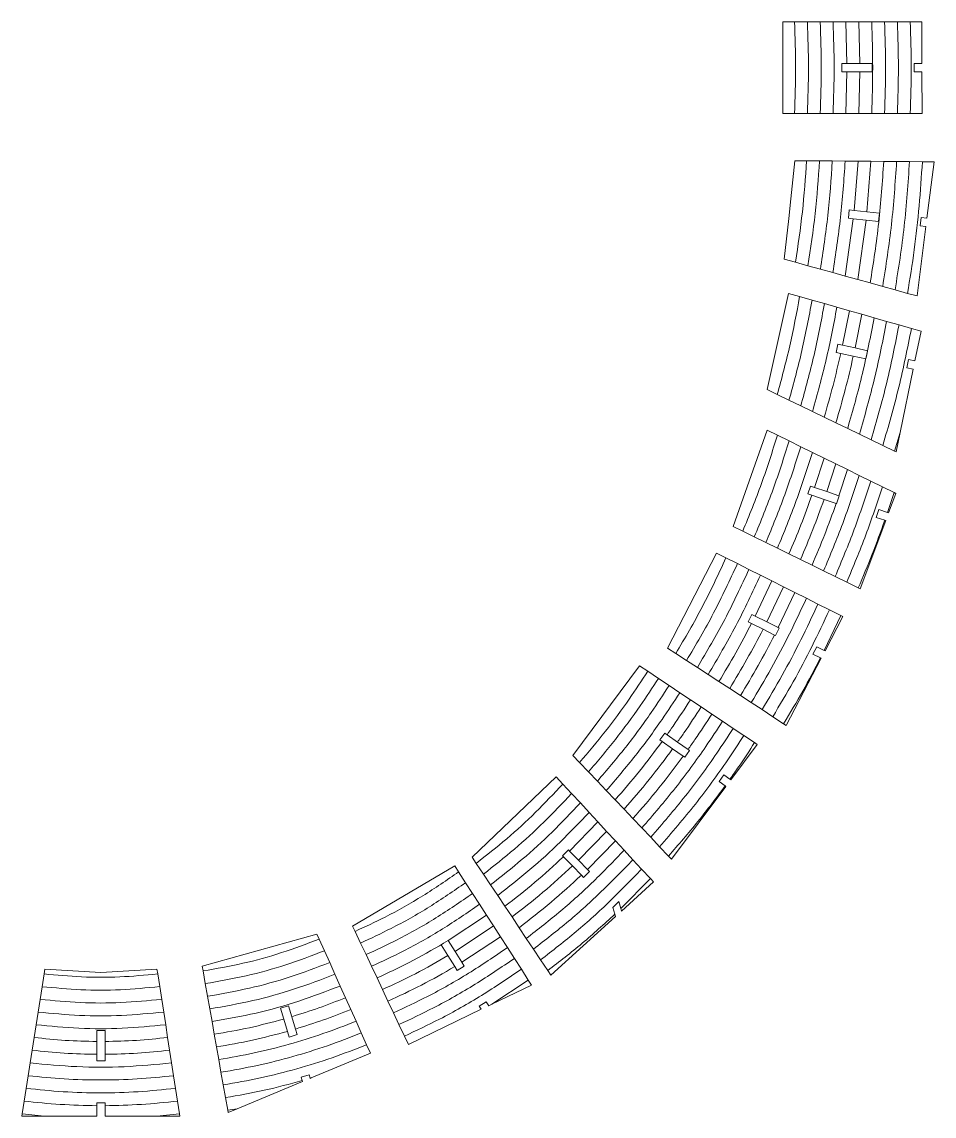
# Model space of a CAD drawing. Header units: millimetres. Extents: x -2136 to 2622, y -2915 to 1925.
# Drawn here: x 213.4 to 542.8, y -2914.8 to -2519.6 of the extents above; entities that cross this region are included whole.
import ezdxf

# ---------------------------------------------------------------- set-up
doc = ezdxf.new("R2010")
doc.units = ezdxf.units.MM

msp = doc.modelspace()

# ---------------------------------------------------------------- linework, layer by layer
at = {"color": 7, "linetype": 'Continuous', "lineweight": 15}
for p, q in [((488.14, -2552.77), (488.14, -2519.64)), ((488.14, -2519.64), (492.38, -2519.64)), ((497.02, -2519.64), (492.38, -2519.64)), ((497.02, -2519.64), (501.67, -2519.64)), ((506.31, -2519.64), (501.67, -2519.64)), ((506.31, -2519.64), (510.95, -2519.64)), ((511.31, -2534.7), (510.95, -2519.64)), ((515.6, -2519.64), (510.95, -2519.64)), ((515.6, -2519.64), (515.95, -2534.7)), ((515.6, -2519.64), (520.24, -2519.64)), ((524.89, -2519.64), (520.24, -2519.64)), ((524.89, -2519.64), (529.53, -2519.64)), ((534.17, -2519.64), (529.53, -2519.64)), ((534.17, -2519.64), (538.35, -2519.64)), ((538.35, -2519.64), (538.38, -2534.7)), ((509.51, -2537.7), (509.51, -2534.7)), ((509.51, -2534.7), (511.31, -2534.7)), ((515.95, -2534.7), (511.31, -2534.7)), ((515.95, -2534.7), (520.44, -2534.7)), ((520.44, -2534.7), (520.44, -2537.7)), ((535.61, -2534.7), (535.61, -2537.7)), ((538.38, -2534.7), (535.61, -2534.7)), ((511.31, -2537.7), (509.51, -2537.7)), ((510.95, -2552.77), (511.31, -2537.7)), ((511.31, -2537.7), (515.95, -2537.7)), ((515.95, -2537.7), (515.6, -2552.77)), ((520.44, -2537.7), (515.95, -2537.7)), ((535.61, -2537.7), (538.38, -2537.7)), ((538.38, -2537.7), (538.41, -2552.77)), ((492.38, -2552.77), (488.14, -2552.77)), ((492.38, -2552.77), (497.02, -2552.77)), ((501.67, -2552.77), (497.02, -2552.77)), ((501.67, -2552.77), (506.31, -2552.77)), ((510.95, -2552.77), (506.31, -2552.77)), ((510.95, -2552.77), (515.6, -2552.77)), ((520.24, -2552.77), (515.6, -2552.77)), ((520.24, -2552.77), (524.88, -2552.77)), ((529.53, -2552.77), (524.88, -2552.77)), ((529.53, -2552.77), (534.17, -2552.77)), ((538.41, -2552.77), (534.17, -2552.77)), ((491.03, -2583.53), (492.5, -2569.77)), ((492.5, -2569.77), (496.73, -2569.8)), ((501.38, -2569.83), (496.73, -2569.8)), ((501.38, -2569.83), (506.02, -2569.87)), ((510.67, -2569.91), (506.02, -2569.87)), ((510.67, -2569.91), (515.31, -2569.94)), ((513.91, -2587.76), (515.31, -2569.94)), ((519.95, -2569.98), (515.31, -2569.94)), ((519.95, -2569.98), (518.53, -2588.25)), ((519.95, -2569.98), (524.6, -2570.01)), ((529.24, -2570.05), (524.6, -2570.01)), ((529.24, -2570.05), (533.89, -2570.08)), ((538.53, -2570.12), (533.89, -2570.08)), ((538.53, -2570.12), (542.77, -2570.15)), ((542.77, -2570.15), (540.2, -2590.54)), ((491.03, -2583.53), (490.27, -2590.61)), ((511.83, -2590.56), (512.14, -2587.57)), ((512.14, -2587.57), (513.91, -2587.76)), ((518.53, -2588.25), (513.91, -2587.76)), ((518.53, -2588.25), (523.01, -2588.72)), ((488.69, -2605.31), (490.27, -2590.61)), ((510.72, -2611.43), (513.59, -2590.74)), ((513.59, -2590.74), (511.83, -2590.56)), ((513.59, -2590.74), (518.21, -2591.23)), ((518.21, -2591.23), (515.21, -2612.68)), ((522.7, -2591.71), (518.21, -2591.23)), ((523.01, -2588.72), (522.7, -2591.71)), ((538.08, -2590.32), (537.77, -2593.3)), ((540.2, -2590.54), (538.08, -2590.32)), ((539.82, -2593.52), (536.65, -2618.63)), ((537.77, -2593.3), (539.82, -2593.52)), ((492.73, -2606.44), (488.69, -2605.31)), ((492.73, -2606.44), (497.23, -2607.68)), ((501.73, -2608.93), (497.23, -2607.68)), ((501.73, -2608.93), (506.22, -2610.18)), ((510.72, -2611.43), (506.22, -2610.18)), ((510.72, -2611.43), (515.21, -2612.68)), ((519.71, -2613.93), (515.21, -2612.68)), ((519.71, -2613.93), (524.2, -2615.18)), ((528.69, -2616.43), (524.2, -2615.18)), ((482.44, -2652.44), (490.19, -2617.68)), ((490.19, -2617.68), (494.23, -2618.84)), ((498.71, -2620.12), (494.23, -2618.84)), ((528.69, -2616.43), (533.19, -2617.67)), ((536.65, -2618.63), (533.19, -2617.67)), ((498.71, -2620.12), (503.2, -2621.4)), ((507.68, -2622.69), (503.2, -2621.4)), ((507.68, -2622.69), (512.17, -2623.97)), ((509.71, -2636.42), (512.17, -2623.97)), ((516.65, -2625.25), (512.17, -2623.97)), ((516.65, -2625.25), (514.25, -2637.41)), ((516.65, -2625.25), (521.13, -2626.54)), ((525.61, -2627.82), (521.13, -2626.54)), ((525.61, -2627.82), (530.1, -2629.1)), ((534.58, -2630.38), (530.1, -2629.1)), ((534.58, -2630.38), (538.04, -2631.37)), ((538.04, -2631.37), (535.83, -2642.08)), ((507.41, -2638.99), (508.04, -2636.06)), ((509.07, -2639.35), (507.41, -2638.99)), ((508.04, -2636.06), (509.71, -2636.42)), ((509.07, -2639.35), (513.6, -2640.34)), ((514.25, -2637.41), (509.71, -2636.42)), ((514.25, -2637.41), (518.73, -2638.38)), ((518.73, -2638.38), (518.1, -2641.31)), ((518.1, -2641.31), (513.6, -2640.34)), ((533.56, -2641.59), (532.92, -2644.52)), ((535.83, -2642.08), (533.56, -2641.59)), ((535.22, -2645.02), (530.48, -2667.97)), ((532.92, -2644.52), (535.22, -2645.02)), ((486.14, -2654.23), (482.44, -2652.44)), ((486.14, -2654.23), (490.38, -2656.28)), ((494.62, -2658.32), (490.38, -2656.28)), ((494.62, -2658.32), (498.86, -2660.36)), ((503.1, -2662.41), (498.86, -2660.36)), ((503.1, -2662.41), (507.33, -2664.45)), ((470.2, -2701.9), (482.53, -2667.08)), ((482.53, -2667.08), (486.2, -2668.89)), ((511.57, -2666.49), (507.33, -2664.45)), ((511.57, -2666.49), (515.8, -2668.53)), ((490.42, -2670.97), (486.2, -2668.89)), ((490.42, -2670.97), (494.64, -2673.05)), ((520.03, -2670.57), (515.8, -2668.53)), ((520.03, -2670.57), (524.26, -2672.62)), ((528.49, -2674.66), (530.48, -2667.97)), ((529.04, -2674.92), (530.48, -2667.97)), ((498.86, -2675.12), (494.64, -2673.05)), ((498.86, -2675.12), (503.08, -2677.2)), ((528.49, -2674.66), (524.26, -2672.62)), ((528.49, -2674.66), (529.04, -2674.92)), ((499.63, -2687.76), (503.08, -2677.2)), ((507.29, -2679.27), (503.08, -2677.2)), ((507.29, -2679.27), (504.02, -2689.27)), ((507.29, -2679.27), (511.5, -2681.35)), ((508.41, -2690.77), (511.5, -2681.35)), ((515.71, -2683.42), (511.5, -2681.35)), ((515.71, -2683.42), (519.92, -2685.5)), ((524.13, -2687.57), (519.92, -2685.5)), ((497.19, -2690.1), (498.16, -2687.26)), ((498.65, -2690.6), (497.19, -2690.1)), ((498.16, -2687.26), (499.63, -2687.76)), ((498.65, -2690.6), (503.04, -2692.1)), ((504.02, -2689.27), (499.63, -2687.76)), ((504.02, -2689.27), (508.41, -2690.77)), ((507.53, -2693.64), (508.5, -2690.81)), ((508.5, -2690.81), (508.41, -2690.77)), ((524.13, -2687.57), (528.34, -2689.64)), ((525.96, -2696.79), (528.34, -2689.64)), ((526.34, -2696.92), (528.94, -2689.94)), ((528.94, -2689.94), (528.34, -2689.64)), ((507.42, -2693.61), (503.04, -2692.1)), ((507.42, -2693.61), (507.53, -2693.64)), ((522.85, -2695.73), (521.88, -2698.57)), ((521.88, -2698.57), (524.98, -2699.63)), ((525.96, -2696.79), (522.85, -2695.73)), ((525.96, -2696.79), (526.34, -2696.92)), ((473.67, -2703.6), (470.2, -2701.9)), ((516.1, -2724.43), (525.29, -2699.74)), ((525.29, -2699.74), (524.98, -2699.63)), ((473.67, -2703.6), (477.84, -2705.65)), ((482.01, -2707.7), (477.84, -2705.65)), ((482.01, -2707.7), (486.18, -2709.74)), ((490.35, -2711.79), (486.18, -2709.74)), ((446.52, -2745.81), (464.19, -2711.47)), ((464.19, -2711.47), (467.62, -2713.19)), ((471.77, -2715.28), (467.62, -2713.19)), ((490.35, -2711.79), (494.52, -2713.84)), ((498.69, -2715.89), (494.52, -2713.84)), ((471.77, -2715.28), (475.92, -2717.36)), ((480.07, -2719.45), (475.92, -2717.36)), ((498.69, -2715.89), (502.87, -2717.93)), ((507.04, -2719.98), (502.87, -2717.93)), ((478.2, -2734.26), (484.22, -2721.53)), ((480.07, -2719.45), (484.22, -2721.53)), ((488.37, -2723.62), (484.22, -2721.53)), ((507.04, -2719.98), (511.21, -2722.03)), ((515.38, -2724.07), (511.21, -2722.03)), ((488.37, -2723.62), (482.35, -2736.32)), ((486.5, -2738.39), (492.52, -2725.7)), ((488.37, -2723.62), (492.52, -2725.7)), ((496.67, -2727.79), (492.52, -2725.7)), ((515.38, -2724.07), (516.1, -2724.43)), ((496.67, -2727.79), (500.82, -2729.87)), ((504.97, -2731.96), (500.82, -2729.87)), ((475.67, -2736.35), (477.01, -2733.66)), ((477.01, -2733.66), (478.2, -2734.26)), ((482.35, -2736.32), (478.2, -2734.26)), ((503.11, -2746.66), (509.12, -2734.04)), ((503.39, -2746.8), (509.87, -2734.42)), ((504.97, -2731.96), (509.12, -2734.04)), ((509.87, -2734.42), (509.12, -2734.04)), ((476.84, -2736.93), (475.67, -2736.35)), ((476.84, -2736.93), (481, -2739)), ((482.35, -2736.32), (486.5, -2738.39)), ((485.46, -2741.22), (486.8, -2738.54)), ((486.8, -2738.54), (486.5, -2738.39)), ((485.15, -2741.07), (481, -2739)), ((485.15, -2741.07), (485.46, -2741.22)), ((449.51, -2747.75), (446.52, -2745.81)), ((500.38, -2745.3), (499.04, -2747.98)), ((503.11, -2746.66), (500.38, -2745.3)), ((449.51, -2747.75), (453.4, -2750.29)), ((457.29, -2752.82), (453.4, -2750.29)), ((489.33, -2773.69), (502, -2749.46)), ((499.04, -2747.98), (501.76, -2749.34)), ((502, -2749.46), (501.76, -2749.34)), ((503.11, -2746.66), (503.39, -2746.8)), ((412.39, -2784.54), (436.42, -2752.22)), ((436.42, -2752.22), (439.36, -2754.18)), ((443.22, -2756.76), (439.36, -2754.18)), ((457.29, -2752.82), (461.18, -2755.36)), ((443.22, -2756.76), (447.08, -2759.33)), ((465.07, -2757.89), (461.18, -2755.36)), ((465.07, -2757.89), (468.97, -2760.42)), ((450.95, -2761.91), (447.08, -2759.33)), ((450.95, -2761.91), (454.81, -2764.48)), ((472.86, -2762.96), (468.97, -2760.42)), ((458.67, -2767.06), (454.81, -2764.48)), ((472.86, -2762.96), (476.75, -2765.49)), ((480.64, -2768.02), (476.75, -2765.49)), ((458.67, -2767.06), (462.53, -2769.63)), ((466.39, -2772.21), (462.53, -2769.63)), ((480.64, -2768.02), (484.53, -2770.56)), ((466.39, -2772.21), (470.25, -2774.78)), ((488.42, -2773.09), (484.53, -2770.56)), ((488.42, -2773.09), (489.33, -2773.69)), ((443.8, -2778.94), (445.53, -2776.49)), ((445.53, -2776.49), (446.34, -2777.06)), ((450.13, -2779.74), (446.34, -2777.06)), ((474.11, -2777.36), (470.25, -2774.78)), ((474.11, -2777.36), (477.97, -2779.93)), ((444.59, -2779.5), (443.8, -2778.94)), ((444.59, -2779.5), (448.38, -2782.17)), ((450.13, -2779.74), (453.92, -2782.41)), ((469.38, -2793.32), (478.92, -2780.56)), ((478.92, -2780.56), (477.97, -2779.93)), ((414.8, -2787.08), (412.39, -2784.54)), ((452.17, -2784.85), (448.38, -2782.17)), ((452.17, -2784.85), (452.73, -2785.24)), ((452.73, -2785.24), (454.46, -2782.79)), ((454.46, -2782.79), (453.92, -2782.41)), ((414.8, -2787.08), (418.01, -2790.46)), ((376.02, -2821.32), (406.38, -2792.34)), ((406.38, -2792.34), (408.73, -2794.89)), ((421.22, -2793.85), (418.01, -2790.46)), ((421.22, -2793.85), (424.43, -2797.23)), ((466.85, -2791.54), (465.12, -2793.99)), ((469.08, -2793.11), (466.85, -2791.54)), ((469.08, -2793.11), (469.38, -2793.32)), ((411.89, -2798.3), (408.73, -2794.89)), ((427.63, -2800.61), (424.43, -2797.23)), ((447.93, -2821.99), (467.58, -2795.72)), ((465.12, -2793.99), (467.33, -2795.55)), ((467.58, -2795.72), (467.33, -2795.55)), ((411.89, -2798.3), (415.06, -2801.72)), ((418.22, -2805.14), (415.06, -2801.72)), ((427.63, -2800.61), (430.84, -2803.99)), ((418.22, -2805.14), (421.38, -2808.56)), ((434.05, -2807.37), (430.84, -2803.99)), ((411.1, -2819.08), (421.38, -2808.56)), ((424.54, -2811.97), (421.38, -2808.56)), ((434.05, -2807.37), (437.26, -2810.75)), ((424.54, -2811.97), (414.34, -2822.4)), ((424.54, -2811.97), (427.7, -2815.39)), ((440.47, -2814.13), (437.26, -2810.75)), ((417.58, -2825.72), (427.7, -2815.39)), ((430.86, -2818.8), (427.7, -2815.39)), ((440.47, -2814.13), (443.67, -2817.51)), ((446.88, -2820.89), (443.67, -2817.51)), ((377.49, -2823.53), (376.02, -2821.32)), ((408.57, -2820.79), (410.72, -2818.69)), ((408.93, -2821.15), (408.57, -2820.79)), ((408.93, -2821.15), (412.17, -2824.47)), ((410.72, -2818.69), (411.1, -2819.08)), ((414.34, -2822.4), (411.1, -2819.08)), ((430.86, -2818.8), (434.01, -2822.22)), ((446.88, -2820.89), (447.93, -2821.99)), ((332.84, -2846.27), (369.7, -2824.41)), ((369.7, -2824.41), (371.12, -2826.61)), ((377.49, -2823.53), (380.07, -2827.41)), ((415.42, -2827.79), (412.17, -2824.47)), ((414.34, -2822.4), (417.58, -2825.72)), ((437.17, -2825.64), (434.01, -2822.22)), ((373.63, -2830.52), (371.12, -2826.61)), ((382.65, -2831.28), (380.07, -2827.41)), ((415.42, -2827.79), (416.21, -2828.61)), ((416.21, -2828.61), (418.36, -2826.51)), ((418.36, -2826.51), (417.58, -2825.72)), ((429.64, -2839.87), (440.33, -2829.05)), ((437.17, -2825.64), (440.33, -2829.05)), ((441.43, -2830.24), (440.33, -2829.05)), ((373.63, -2830.52), (376.15, -2834.43)), ((382.65, -2831.28), (385.23, -2835.15)), ((429.88, -2840.76), (441.43, -2830.24)), ((378.66, -2838.33), (376.15, -2834.43)), ((387.81, -2839.03), (385.23, -2835.15)), ((428.96, -2837.36), (426.81, -2839.45)), ((429.64, -2839.87), (428.96, -2837.36)), ((378.66, -2838.33), (381.18, -2842.24)), ((387.81, -2839.03), (390.38, -2842.9)), ((426.81, -2839.45), (427.48, -2841.92)), ((429.64, -2839.87), (429.88, -2840.76)), ((367.38, -2851.37), (381.18, -2842.24)), ((383.69, -2846.15), (381.18, -2842.24)), ((392.96, -2846.77), (390.38, -2842.9)), ((404.39, -2863.94), (427.7, -2842.74)), ((427.7, -2842.74), (427.48, -2841.92)), ((278.52, -2860.61), (319.95, -2849.08)), ((319.95, -2849.08), (320.76, -2850.88)), ((333.7, -2848.1), (332.84, -2846.27)), ((333.7, -2848.1), (335.69, -2852.31)), ((383.69, -2846.15), (369.82, -2855.32)), ((383.69, -2846.15), (386.2, -2850.05)), ((392.96, -2846.77), (395.54, -2850.64)), ((322.66, -2855.12), (320.76, -2850.88)), ((337.67, -2856.51), (335.69, -2852.31)), ((365.7, -2852.39), (364.82, -2852.93)), ((364.82, -2852.93), (367.25, -2856.87)), ((365.7, -2852.39), (367.38, -2851.36)), ((367.38, -2851.36), (367.38, -2851.37)), ((369.82, -2855.32), (367.38, -2851.37)), ((372.26, -2859.27), (386.2, -2850.05)), ((388.72, -2853.96), (386.2, -2850.05)), ((398.12, -2854.52), (395.54, -2850.64)), ((322.66, -2855.12), (324.56, -2859.36)), ((337.67, -2856.51), (339.65, -2860.71)), ((369.69, -2860.82), (367.25, -2856.87)), ((369.82, -2855.32), (372.26, -2859.27)), ((388.72, -2853.96), (391.23, -2857.87)), ((398.12, -2854.52), (400.7, -2858.39)), ((278.83, -2862.39), (278.52, -2860.61)), ((326.47, -2863.6), (324.56, -2859.36)), ((341.64, -2864.91), (339.65, -2860.71)), ((369.69, -2860.82), (370.57, -2862.24)), ((370.57, -2862.24), (373.12, -2860.66)), ((373.12, -2860.66), (372.26, -2859.27)), ((393.75, -2861.77), (391.23, -2857.87)), ((403.28, -2862.26), (400.7, -2858.39)), ((221.42, -2863.47), (220.71, -2868.07)), ((221.42, -2863.47), (221.69, -2861.73)), ((221.69, -2861.73), (241.95, -2862.91)), ((241.95, -2862.91), (262.21, -2861.73)), ((262.21, -2861.73), (262.48, -2863.47)), ((263.19, -2868.06), (262.48, -2863.47)), ((278.83, -2862.39), (279.64, -2866.96)), ((326.47, -2863.6), (328.37, -2867.83)), ((341.64, -2864.91), (343.62, -2869.12)), ((393.75, -2861.77), (396.26, -2865.68)), ((403.28, -2862.26), (404.39, -2863.94)), ((219.99, -2872.66), (220.71, -2868.07)), ((263.19, -2868.06), (263.91, -2872.66)), ((280.45, -2871.54), (279.64, -2866.96)), ((330.27, -2872.07), (328.37, -2867.83)), ((383.11, -2874.37), (396.26, -2865.68)), ((383.11, -2874.37), (397.41, -2867.47)), ((397.41, -2867.47), (396.26, -2865.68)), ((219.99, -2872.66), (219.28, -2877.25)), ((264.62, -2877.25), (263.91, -2872.66)), ((280.45, -2871.54), (281.26, -2876.12)), ((330.27, -2872.07), (332.17, -2876.31)), ((345.6, -2873.32), (343.62, -2869.12)), ((282.07, -2880.69), (281.26, -2876.12)), ((309.65, -2874.93), (306.78, -2875.79)), ((306.78, -2875.79), (307.97, -2879.77)), ((310.85, -2878.92), (309.65, -2874.93)), ((334.08, -2880.55), (332.17, -2876.31)), ((345.6, -2873.32), (347.58, -2877.52)), ((379.24, -2876.24), (352.97, -2888.93)), ((381.09, -2873.57), (378.54, -2875.14)), ((378.54, -2875.14), (379.24, -2876.24)), ((381.96, -2874.93), (381.09, -2873.57)), ((383.11, -2874.37), (381.96, -2874.93)), ((218.56, -2881.84), (219.28, -2877.25)), ((264.62, -2877.25), (265.34, -2881.84)), ((282.07, -2880.69), (282.88, -2885.27)), ((309.3, -2884.21), (307.97, -2879.77)), ((310.85, -2878.92), (312.18, -2883.37)), ((334.08, -2880.55), (335.98, -2884.78)), ((349.57, -2881.72), (347.58, -2877.52)), ((218.56, -2881.84), (217.85, -2886.43)), ((243.45, -2883.89), (240.45, -2883.89)), ((240.45, -2883.89), (240.45, -2887.85)), ((243.45, -2887.85), (243.45, -2883.89)), ((266.05, -2886.43), (265.34, -2881.84)), ((309.3, -2884.21), (309.92, -2886.26)), ((312.79, -2885.4), (312.18, -2883.37)), ((337.88, -2889.02), (335.98, -2884.78)), ((349.57, -2881.72), (351.55, -2885.92)), ((217.13, -2891.03), (217.85, -2886.43)), ((240.45, -2892.49), (240.45, -2887.85)), ((243.45, -2887.85), (243.45, -2892.49)), ((266.05, -2886.43), (266.77, -2891.02)), ((283.69, -2889.84), (282.88, -2885.27)), ((309.92, -2886.26), (312.79, -2885.4)), ((352.97, -2888.93), (351.55, -2885.92)), ((217.13, -2891.03), (216.42, -2895.62)), ((240.45, -2892.49), (240.45, -2894.82)), ((243.45, -2894.82), (243.45, -2892.49)), ((267.48, -2895.62), (266.77, -2891.02)), ((283.69, -2889.84), (284.5, -2894.42)), ((339.27, -2892.11), (317.82, -2901.05)), ((337.88, -2889.02), (339.27, -2892.11)), ((215.71, -2900.21), (216.42, -2895.62)), ((240.45, -2894.82), (243.45, -2894.82)), ((267.48, -2895.62), (268.19, -2900.21)), ((285.31, -2899), (284.5, -2894.42)), ((215.71, -2900.21), (214.99, -2904.8)), ((268.91, -2904.8), (268.19, -2900.21)), ((285.31, -2899), (286.12, -2903.57)), ((317.14, -2899.93), (314.27, -2900.79)), ((317.46, -2901.16), (317.14, -2899.93)), ((286.93, -2908.15), (286.12, -2903.57)), ((291.21, -2912.14), (314.73, -2902.34)), ((314.27, -2900.79), (314.63, -2901.99)), ((314.73, -2902.34), (314.63, -2901.99)), ((317.46, -2901.16), (317.82, -2901.05)), ((317.46, -2901.16), (317.47, -2901.2)), ((317.47, -2901.2), (317.82, -2901.05)), ((214.28, -2909.39), (214.99, -2904.8)), ((268.91, -2904.8), (269.62, -2909.39)), ((286.93, -2908.15), (287.74, -2912.72)), ((214.28, -2909.39), (213.56, -2913.98)), ((240.45, -2909.99), (240.45, -2911.05)), ((243.45, -2909.99), (240.45, -2909.99)), ((240.45, -2914.82), (240.45, -2911.05)), ((243.45, -2911.05), (243.45, -2909.99)), ((243.45, -2911.05), (243.45, -2914.82)), ((270.34, -2913.98), (269.62, -2909.39)), ((291.21, -2912.14), (287.74, -2912.72)), ((291.21, -2912.14), (287.89, -2913.52)), ((213.43, -2914.82), (213.56, -2913.98)), ((221.64, -2914.82), (213.43, -2914.82)), ((221.64, -2914.82), (213.56, -2913.98)), ((221.64, -2914.82), (240.45, -2914.82)), ((243.45, -2914.82), (262.21, -2914.82)), ((270.34, -2913.98), (262.21, -2914.82)), ((270.47, -2914.82), (262.21, -2914.82)), ((270.34, -2913.98), (270.47, -2914.82)), ((287.89, -2913.52), (287.74, -2912.72))]:
    msp.add_line(p, q, dxfattribs=at)
for points, knots in [([(492.38, -2552.77), (492.57, -2547.24), (492.96, -2536.19), (492.57, -2525.15), (492.38, -2519.64)], [0, 0, 0, 0, 0.501198, 1, 1, 1, 1]), ([(497.02, -2519.64), (497.21, -2525.15), (497.59, -2536.19), (497.21, -2547.24), (497.02, -2552.77)], [0, 0, 0, 0, 0.498817, 1, 1, 1, 1]), ([(501.67, -2552.77), (501.85, -2547.24), (502.23, -2536.19), (501.85, -2525.15), (501.67, -2519.64)], [0, 0, 0, 0, 0.501168, 1, 1, 1, 1]), ([(506.31, -2519.64), (506.49, -2525.15), (506.86, -2536.19), (506.49, -2547.24), (506.31, -2552.77)], [0, 0, 0, 0, 0.498847, 1, 1, 1, 1]), ([(520.24, -2552.77), (520.42, -2547.24), (520.77, -2536.19), (520.42, -2525.15), (520.24, -2519.64)], [0, 0, 0, 0, 0.5011121, 1, 1, 1, 1]), ([(524.89, -2519.64), (525.06, -2525.15), (525.41, -2536.19), (525.06, -2547.24), (524.88, -2552.77)], [0, 0, 0, 0, 0.498814, 1, 1, 1, 1]), ([(529.53, -2552.77), (529.7, -2547.24), (530.05, -2536.19), (529.7, -2525.15), (529.53, -2519.64)], [0, 0, 0, 0, 0.501158, 1, 1, 1, 1]), ([(534.17, -2519.64), (534.34, -2525.15), (534.68, -2536.19), (534.34, -2547.24), (534.17, -2552.77)], [0, 0, 0, 0, 0.498868, 1, 1, 1, 1]), ([(492.73, -2606.44), (493.64, -2600.37), (495.45, -2588.21), (496.3, -2575.95), (496.73, -2569.8)], [0, 0, 0, 0, 0.4984369, 1, 1, 1, 1]), ([(501.38, -2569.83), (500.94, -2576.19), (500.06, -2588.86), (498.17, -2601.42), (497.23, -2607.68)], [0, 0, 0, 0, 0.501527, 1, 1, 1, 1]), ([(501.73, -2608.93), (502.7, -2602.47), (504.67, -2589.51), (505.57, -2576.43), (506.02, -2569.87)], [0, 0, 0, 0, 0.49851, 1, 1, 1, 1]), ([(510.67, -2569.91), (510.2, -2576.67), (509.27, -2590.16), (507.24, -2603.52), (506.22, -2610.18)], [0, 0, 0, 0, 0.501453, 1, 1, 1, 1]), ([(519.71, -2613.93), (520.84, -2606.66), (523.1, -2592.1), (524.1, -2577.39), (524.6, -2570.01)], [0, 0, 0, 0, 0.498661, 1, 1, 1, 1]), ([(529.24, -2570.05), (528.73, -2577.62), (527.71, -2592.74), (525.37, -2607.71), (524.2, -2615.18)], [0, 0, 0, 0, 0.501153, 1, 1, 1, 1]), ([(528.69, -2616.43), (529.9, -2608.76), (532.32, -2593.39), (533.36, -2577.86), (533.89, -2570.08)], [0, 0, 0, 0, 0.498884, 1, 1, 1, 1]), ([(538.53, -2570.12), (538.19, -2575.44), (537.5, -2586.08), (535.72, -2601.95), (534.03, -2612.43), (533.19, -2617.67)], [0, 0, 0, 0, 0.334336, 0.667571, 1, 1, 1, 1]), ([(486.14, -2654.23), (487.73, -2648.38), (490.89, -2636.69), (493.12, -2624.79), (494.23, -2618.84)], [0, 0, 0, 0, 0.500203, 1, 1, 1, 1]), ([(498.71, -2620.12), (497.57, -2626.2), (495.28, -2638.36), (492.02, -2650.3), (490.38, -2656.28)], [0, 0, 0, 0, 0.4996802, 1, 1, 1, 1]), ([(494.62, -2658.32), (496.3, -2652.22), (499.66, -2640.03), (502.02, -2627.61), (503.2, -2621.4)], [0, 0, 0, 0, 0.500439, 1, 1, 1, 1]), ([(507.68, -2622.69), (506.47, -2629.02), (504.04, -2641.7), (500.59, -2654.14), (498.86, -2660.36)], [0, 0, 0, 0, 0.499442, 1, 1, 1, 1]), ([(511.57, -2666.49), (513.44, -2659.89), (517.18, -2646.7), (519.82, -2633.25), (521.13, -2626.54)], [0, 0, 0, 0, 0.500922, 1, 1, 1, 1]), ([(525.61, -2627.82), (524.27, -2634.66), (521.56, -2648.37), (517.72, -2661.8), (515.8, -2668.53)], [0, 0, 0, 0, 0.498939, 1, 1, 1, 1]), ([(520.03, -2670.57), (522, -2663.72), (525.94, -2650.03), (528.71, -2636.07), (530.1, -2629.1)], [0, 0, 0, 0, 0.5011828, 1, 1, 1, 1]), ([(534.58, -2630.38), (533.16, -2637.47), (530.31, -2651.7), (526.28, -2665.63), (524.26, -2672.62)], [0, 0, 0, 0, 0.498696, 1, 1, 1, 1]), ([(503.1, -2662.41), (504.19, -2658.58), (506.37, -2650.95), (508.17, -2643.22), (509.07, -2639.35)], [0, 0, 0, 0, 0.500644, 1, 1, 1, 1]), ([(513.6, -2640.34), (512.66, -2644.38), (510.78, -2652.47), (508.48, -2660.45), (507.33, -2664.45)], [0, 0, 0, 0, 0.4992588, 1, 1, 1, 1]), ([(473.67, -2703.6), (476.01, -2697.88), (480.69, -2686.49), (484.37, -2674.74), (486.2, -2668.89)], [0, 0, 0, 0, 0.502156, 1, 1, 1, 1]), ([(490.42, -2670.97), (488.58, -2676.81), (484.88, -2688.55), (480.19, -2699.93), (477.84, -2705.65)], [0, 0, 0, 0, 0.497776, 1, 1, 1, 1]), ([(482.01, -2707.7), (484.37, -2701.98), (489.06, -2690.61), (492.79, -2678.88), (494.64, -2673.05)], [0, 0, 0, 0, 0.502285, 1, 1, 1, 1]), ([(498.86, -2675.12), (496.99, -2680.95), (493.24, -2692.67), (488.54, -2704.03), (486.18, -2709.74)], [0, 0, 0, 0, 0.497662, 1, 1, 1, 1]), ([(515.71, -2683.42), (513.8, -2689.23), (509.97, -2700.9), (505.24, -2712.24), (502.87, -2717.93)], [0, 0, 0, 0, 0.497501, 1, 1, 1, 1]), ([(507.04, -2719.98), (509.42, -2714.29), (514.15, -2702.95), (518, -2691.3), (519.92, -2685.5)], [0, 0, 0, 0, 0.5025277, 1, 1, 1, 1]), ([(490.35, -2711.79), (491.83, -2708.29), (494.77, -2701.29), (497.36, -2694.16), (498.65, -2690.6)], [0, 0, 0, 0, 0.501203, 1, 1, 1, 1]), ([(524.13, -2687.57), (522.2, -2693.36), (518.33, -2705.01), (513.59, -2716.34), (511.21, -2722.03)], [0, 0, 0, 0, 0.497447, 1, 1, 1, 1]), ([(503.04, -2692.1), (501.71, -2695.75), (499.06, -2703.07), (496.04, -2710.24), (494.52, -2713.84)], [0, 0, 0, 0, 0.498728, 1, 1, 1, 1]), ([(498.69, -2715.89), (500.25, -2712.2), (503.35, -2704.85), (506.07, -2697.35), (507.42, -2693.61)], [0, 0, 0, 0, 0.5013415, 1, 1, 1, 1]), ([(515.38, -2724.07), (517.09, -2720.03), (520.51, -2711.97), (523.49, -2703.73), (524.98, -2699.63)], [0, 0, 0, 0, 0.501613, 1, 1, 1, 1]), ([(449.51, -2747.75), (452.81, -2742.15), (459.42, -2730.93), (464.88, -2719.11), (467.62, -2713.19)], [0, 0, 0, 0, 0.4990605, 1, 1, 1, 1]), ([(471.77, -2715.28), (468.99, -2721.27), (463.45, -2733.25), (456.75, -2744.61), (453.4, -2750.29)], [0, 0, 0, 0, 0.500719, 1, 1, 1, 1]), ([(457.29, -2752.82), (460.68, -2747.07), (467.48, -2735.56), (473.1, -2723.43), (475.92, -2717.36)], [0, 0, 0, 0, 0.49949, 1, 1, 1, 1]), ([(480.07, -2719.45), (477.21, -2725.59), (471.51, -2737.87), (464.62, -2749.53), (461.18, -2755.36)], [0, 0, 0, 0, 0.500307, 1, 1, 1, 1]), ([(496.67, -2727.79), (494.67, -2732.09), (490.68, -2740.68), (484.04, -2753.27), (479.18, -2761.41), (476.75, -2765.49)], [0, 0, 0, 0, 0.333042, 0.666198, 1, 1, 1, 1]), ([(480.64, -2768.02), (483.1, -2763.9), (488.02, -2755.65), (494.75, -2742.91), (498.8, -2734.22), (500.82, -2729.87)], [0, 0, 0, 0, 0.333945, 0.667107, 1, 1, 1, 1]), ([(504.97, -2731.96), (502.92, -2736.35), (498.82, -2745.15), (492.01, -2758.03), (487.03, -2766.38), (484.53, -2770.56)], [0, 0, 0, 0, 0.33275, 0.665915, 1, 1, 1, 1]), ([(465.07, -2757.89), (467.14, -2754.45), (471.26, -2747.58), (474.98, -2740.48), (476.84, -2736.93)], [0, 0, 0, 0, 0.500184, 1, 1, 1, 1]), ([(481, -2739), (479.1, -2742.63), (475.29, -2749.88), (471.08, -2756.91), (468.97, -2760.42)], [0, 0, 0, 0, 0.499715, 1, 1, 1, 1]), ([(472.86, -2762.96), (475.01, -2759.37), (479.33, -2752.19), (483.21, -2744.77), (485.15, -2741.07)], [0, 0, 0, 0, 0.500381, 1, 1, 1, 1]), ([(488.42, -2773.09), (490.77, -2769.19), (495.45, -2761.41), (499.66, -2753.36), (501.76, -2749.34)], [0, 0, 0, 0, 0.500758, 1, 1, 1, 1]), ([(488.42, -2773.09), (490.77, -2769.19), (495.45, -2761.41), (499.66, -2753.36), (501.76, -2749.34)], [0, 0, 0, 0, 0.500758, 1, 1, 1, 1]), ([(414.8, -2787.08), (417.95, -2783.37), (424.22, -2775.97), (432.35, -2764.93), (437.17, -2757.54), (439.36, -2754.18)], [0, 0, 0, 0, 0.355361, 0.707826, 1, 1, 1, 1]), ([(443.22, -2756.76), (441.06, -2760.07), (436.16, -2767.58), (427.83, -2778.91), (421.29, -2786.6), (418.01, -2790.46)], [0, 0, 0, 0, 0.28138, 0.639059, 1, 1, 1, 1]), ([(421.22, -2793.85), (424.64, -2789.83), (431.44, -2781.84), (439.96, -2770.23), (444.95, -2762.6), (447.08, -2759.33)], [0, 0, 0, 0, 0.366289, 0.728942, 1, 1, 1, 1]), ([(450.95, -2761.91), (448.84, -2765.13), (443.77, -2772.88), (435.05, -2784.78), (427.98, -2793.06), (424.43, -2797.23)], [0, 0, 0, 0, 0.261176, 0.628582, 1, 1, 1, 1]), ([(446.34, -2777.06), (447.07, -2776.03), (449.98, -2771.9), (452.74, -2767.67), (454.81, -2764.48)], [0, 0, 0, 0, 0.248908, 1, 1, 1, 1]), ([(458.67, -2767.06), (456.63, -2770.2), (453.85, -2774.47), (450.91, -2778.63), (450.13, -2779.74)], [0, 0, 0, 0, 0.73465, 1, 1, 1, 1]), ([(453.92, -2782.41), (454.75, -2781.23), (457.71, -2777.03), (460.52, -2772.73), (462.53, -2769.63)], [0, 0, 0, 0, 0.281639, 1, 1, 1, 1]), ([(466.39, -2772.21), (464.4, -2775.25), (459.02, -2783.48), (449.49, -2796.5), (441.36, -2805.98), (437.26, -2810.75)], [0, 0, 0, 0, 0.2255145, 0.6099836, 1, 1, 1, 1]), ([(440.47, -2814.13), (444.7, -2809.21), (453.1, -2799.43), (462.83, -2786.12), (468.29, -2777.78), (470.25, -2774.78)], [0, 0, 0, 0, 0.394237, 0.782541, 1, 1, 1, 1]), ([(474.11, -2777.36), (472.18, -2780.31), (466.64, -2788.77), (456.72, -2802.36), (448.04, -2812.43), (443.67, -2817.51)], [0, 0, 0, 0, 0.209706, 0.601691, 1, 1, 1, 1]), ([(427.63, -2800.61), (430.6, -2797.18), (436.51, -2790.34), (441.9, -2783.1), (444.59, -2779.5)], [0, 0, 0, 0, 0.502434, 1, 1, 1, 1]), ([(469.08, -2793.11), (470.13, -2791.61), (473.18, -2787.28), (476.08, -2782.84), (477.97, -2779.93)], [0, 0, 0, 0, 0.345254, 1, 1, 1, 1]), ([(448.38, -2782.17), (445.61, -2785.9), (440.03, -2793.39), (433.92, -2800.44), (430.84, -2803.99)], [0, 0, 0, 0, 0.497403, 1, 1, 1, 1]), ([(434.05, -2807.37), (437.23, -2803.71), (443.55, -2796.43), (449.31, -2788.69), (452.17, -2784.85)], [0, 0, 0, 0, 0.502759, 1, 1, 1, 1]), ([(377.49, -2823.53), (381.19, -2820.61), (388.59, -2814.78), (399.01, -2805.19), (405.49, -2798.32), (408.73, -2794.89)], [0, 0, 0, 0, 0.3330178, 0.6659187, 1, 1, 1, 1]), ([(446.88, -2820.89), (450.48, -2816.77), (457.63, -2808.59), (464.11, -2799.87), (467.33, -2795.55)], [0, 0, 0, 0, 0.50338, 1, 1, 1, 1]), ([(411.89, -2798.3), (408.59, -2801.79), (401.99, -2808.76), (391.37, -2818.5), (383.84, -2824.44), (380.07, -2827.41)], [0, 0, 0, 0, 0.333727, 0.666625, 1, 1, 1, 1]), ([(382.65, -2831.28), (386.49, -2828.26), (394.16, -2822.23), (404.97, -2812.33), (411.69, -2805.26), (415.06, -2801.72)], [0, 0, 0, 0, 0.3337142, 0.6666102, 1, 1, 1, 1]), ([(418.22, -2805.14), (414.8, -2808.73), (407.96, -2815.91), (396.95, -2825.95), (389.14, -2832.08), (385.23, -2835.15)], [0, 0, 0, 0, 0.333071, 0.665965, 1, 1, 1, 1]), ([(387.81, -2839.03), (391.46, -2836.19), (398.75, -2830.53), (405.54, -2824.27), (408.93, -2821.15)], [0, 0, 0, 0, 0.501074, 1, 1, 1, 1]), ([(430.86, -2818.8), (427.2, -2822.6), (419.88, -2830.2), (408.1, -2840.85), (399.74, -2847.37), (395.54, -2850.64)], [0, 0, 0, 0, 0.331942, 0.664826, 1, 1, 1, 1]), ([(412.17, -2824.47), (408.68, -2827.69), (401.68, -2834.14), (394.16, -2839.97), (390.38, -2842.9)], [0, 0, 0, 0, 0.498717, 1, 1, 1, 1]), ([(398.12, -2854.52), (402.39, -2851.2), (410.88, -2844.58), (422.86, -2833.77), (430.3, -2826.06), (434.01, -2822.22)], [0, 0, 0, 0, 0.335426, 0.668307, 1, 1, 1, 1]), ([(333.7, -2848.1), (337.34, -2846.42), (345.72, -2842.56), (358.29, -2835.46), (366.85, -2829.55), (371.12, -2826.61)], [0, 0, 0, 0, 0.277968, 0.64047, 1, 1, 1, 1]), ([(392.96, -2846.77), (396.85, -2843.76), (404.61, -2837.75), (411.82, -2831.1), (415.42, -2827.79)], [0, 0, 0, 0, 0.501484, 1, 1, 1, 1]), ([(437.17, -2825.64), (433.4, -2829.53), (425.84, -2837.34), (413.67, -2848.3), (405.03, -2855.02), (400.7, -2858.39)], [0, 0, 0, 0, 0.331455, 0.664334, 1, 1, 1, 1]), ([(373.63, -2830.52), (369.31, -2833.49), (360.64, -2839.46), (347.89, -2846.66), (339.39, -2850.59), (335.69, -2852.31)], [0, 0, 0, 0, 0.358737, 0.720759, 1, 1, 1, 1]), ([(337.67, -2856.51), (341.44, -2854.76), (350.07, -2850.76), (362.99, -2843.46), (371.77, -2837.43), (376.15, -2834.43)], [0, 0, 0, 0, 0.28054, 0.642057, 1, 1, 1, 1]), ([(378.66, -2838.33), (374.24, -2841.36), (365.34, -2847.46), (352.24, -2854.86), (343.49, -2858.93), (339.65, -2860.71)], [0, 0, 0, 0, 0.357148, 0.718136, 1, 1, 1, 1]), ([(403.28, -2862.26), (407.47, -2859.03), (415.83, -2852.59), (423.61, -2845.47), (427.48, -2841.92)], [0, 0, 0, 0, 0.502193, 1, 1, 1, 1]), ([(278.83, -2862.39), (283.64, -2861.55), (293.2, -2859.88), (307.23, -2856), (316.25, -2852.59), (320.76, -2850.88)], [0, 0, 0, 0, 0.335603, 0.668405, 1, 1, 1, 1]), ([(341.64, -2864.91), (345.55, -2863.11), (353.77, -2859.31), (361.6, -2854.77), (365.7, -2852.39)], [0, 0, 0, 0, 0.4763599, 1, 1, 1, 1]), ([(322.66, -2855.12), (318.04, -2856.87), (308.78, -2860.38), (294.39, -2864.37), (284.57, -2866.1), (279.64, -2866.96)], [0, 0, 0, 0, 0.3313525, 0.6641907, 1, 1, 1, 1]), ([(367.25, -2856.87), (363.36, -2859.11), (355.66, -2863.54), (347.6, -2867.27), (343.62, -2869.12)], [0, 0, 0, 0, 0.505729, 1, 1, 1, 1]), ([(388.72, -2853.96), (384.08, -2857.11), (374.76, -2863.45), (360.96, -2871.25), (351.7, -2875.59), (347.58, -2877.52)], [0, 0, 0, 0, 0.353978, 0.712668, 1, 1, 1, 1]), ([(280.45, -2871.54), (285.51, -2870.65), (295.58, -2868.86), (310.34, -2864.76), (319.83, -2861.15), (324.56, -2859.36)], [0, 0, 0, 0, 0.336004, 0.668874, 1, 1, 1, 1]), ([(345.6, -2873.32), (349.66, -2871.44), (357.87, -2867.63), (365.72, -2863.11), (369.69, -2860.82)], [0, 0, 0, 0, 0.4935185, 1, 1, 1, 1]), ([(349.57, -2881.72), (353.76, -2879.76), (363.14, -2875.35), (377.11, -2867.45), (386.55, -2861.04), (391.23, -2857.87)], [0, 0, 0, 0, 0.288726, 0.646808, 1, 1, 1, 1]), ([(221.42, -2863.47), (225.94, -2863.9), (235.02, -2864.74), (248.76, -2864.74), (257.9, -2863.9), (262.48, -2863.47)], [0, 0, 0, 0, 0.330992, 0.664969, 1, 1, 1, 1]), ([(326.47, -2863.6), (321.62, -2865.44), (311.9, -2869.14), (296.78, -2873.36), (286.45, -2875.19), (281.26, -2876.12)], [0, 0, 0, 0, 0.330915, 0.663812, 1, 1, 1, 1]), ([(393.75, -2861.77), (389.01, -2864.98), (379.47, -2871.44), (365.32, -2879.45), (355.81, -2883.92), (351.55, -2885.92)], [0, 0, 0, 0, 0.352411, 0.709875, 1, 1, 1, 1]), ([(263.19, -2868.06), (258.46, -2868.5), (249, -2869.38), (234.78, -2869.38), (225.38, -2868.5), (220.71, -2868.07)], [0, 0, 0, 0, 0.334973, 0.668966, 1, 1, 1, 1]), ([(282.07, -2880.69), (287.39, -2879.74), (297.97, -2877.85), (313.45, -2873.51), (323.41, -2869.72), (328.37, -2867.83)], [0, 0, 0, 0, 0.336361, 0.669284, 1, 1, 1, 1]), ([(219.99, -2872.66), (224.83, -2873.11), (234.54, -2874.03), (249.24, -2874.02), (259.02, -2873.11), (263.91, -2872.66)], [0, 0, 0, 0, 0.331073, 0.665082, 1, 1, 1, 1]), ([(330.27, -2872.07), (327.08, -2873.33), (320.69, -2875.84), (314.13, -2877.9), (310.85, -2878.92)], [0, 0, 0, 0, 0.499217, 1, 1, 1, 1]), ([(312.18, -2883.37), (315.56, -2882.31), (322.31, -2880.2), (328.89, -2877.6), (332.17, -2876.31)], [0, 0, 0, 0, 0.500886, 1, 1, 1, 1]), ([(264.62, -2877.25), (259.57, -2877.72), (249.48, -2878.67), (234.3, -2878.67), (224.27, -2877.72), (219.28, -2877.25)], [0, 0, 0, 0, 0.334868, 0.668891, 1, 1, 1, 1]), ([(307.97, -2879.77), (303.85, -2880.87), (295.57, -2883.09), (287.13, -2884.54), (282.88, -2885.27)], [0, 0, 0, 0, 0.497864, 1, 1, 1, 1]), ([(334.08, -2880.55), (330.11, -2882.09), (322.16, -2885.19), (309.88, -2888.98), (297.33, -2892.18), (288.79, -2893.67), (284.5, -2894.42)], [0, 0, 0, 0, 0.247461, 0.496209, 0.747007, 1, 1, 1, 1]), ([(218.56, -2881.84), (223.72, -2882.33), (234.06, -2883.31), (249.72, -2883.31), (260.13, -2882.33), (265.34, -2881.84)], [0, 0, 0, 0, 0.331143, 0.665181, 1, 1, 1, 1]), ([(283.69, -2889.84), (288.02, -2889.1), (296.65, -2887.61), (305.1, -2885.34), (309.3, -2884.21)], [0, 0, 0, 0, 0.5021906, 1, 1, 1, 1]), ([(285.31, -2899), (289.7, -2898.23), (298.43, -2896.69), (311.25, -2893.41), (323.81, -2889.54), (331.93, -2886.36), (335.98, -2884.78)], [0, 0, 0, 0, 0.253105, 0.503961, 0.752674, 1, 1, 1, 1]), ([(240.45, -2887.85), (236.66, -2887.77), (229.11, -2887.61), (221.59, -2886.83), (217.85, -2886.43)], [0, 0, 0, 0, 0.501521, 1, 1, 1, 1]), ([(266.05, -2886.43), (262.3, -2886.82), (254.78, -2887.61), (247.23, -2887.77), (243.45, -2887.85)], [0, 0, 0, 0, 0.499673, 1, 1, 1, 1]), ([(217.13, -2891.03), (221, -2891.43), (228.75, -2892.24), (236.54, -2892.41), (240.45, -2892.49)], [0, 0, 0, 0, 0.498471, 1, 1, 1, 1]), ([(243.45, -2892.49), (247.35, -2892.41), (255.14, -2892.24), (262.89, -2891.43), (266.77, -2891.02)], [0, 0, 0, 0, 0.500354, 1, 1, 1, 1]), ([(337.88, -2889.02), (333.75, -2890.64), (325.45, -2893.88), (312.63, -2897.85), (299.52, -2901.21), (290.6, -2902.78), (286.12, -2903.57)], [0, 0, 0, 0, 0.2472001, 0.495877, 0.7467882, 1, 1, 1, 1]), ([(267.48, -2895.62), (261.8, -2896.16), (250.44, -2897.23), (233.35, -2897.23), (222.05, -2896.15), (216.42, -2895.62)], [0, 0, 0, 0, 0.3346908, 0.6687712, 1, 1, 1, 1]), ([(215.71, -2900.21), (220.04, -2900.65), (228.73, -2901.54), (241.87, -2901.89), (255.06, -2901.55), (263.82, -2900.65), (268.19, -2900.21)], [0, 0, 0, 0, 0.248171, 0.49797, 0.749139, 1, 1, 1, 1]), ([(286.93, -2908.15), (291.62, -2907.32), (300.94, -2905.69), (310.08, -2903.22), (314.63, -2901.99)], [0, 0, 0, 0, 0.502387, 1, 1, 1, 1]), ([(268.91, -2904.8), (264.41, -2905.26), (255.41, -2906.18), (241.87, -2906.53), (228.37, -2906.18), (219.44, -2905.26), (214.99, -2904.8)], [0, 0, 0, 0, 0.250829, 0.501994, 0.751813, 1, 1, 1, 1]), ([(214.28, -2909.39), (218.61, -2909.85), (227.31, -2910.77), (236.06, -2910.96), (240.45, -2911.05)], [0, 0, 0, 0, 0.498439, 1, 1, 1, 1]), ([(243.45, -2911.05), (247.83, -2910.95), (256.58, -2910.77), (265.28, -2909.85), (269.62, -2909.39)], [0, 0, 0, 0, 0.500453, 1, 1, 1, 1])]:
    msp.add_open_spline(points, degree=3, knots=knots, dxfattribs=at)

doc.saveas('drawing.dxf')
